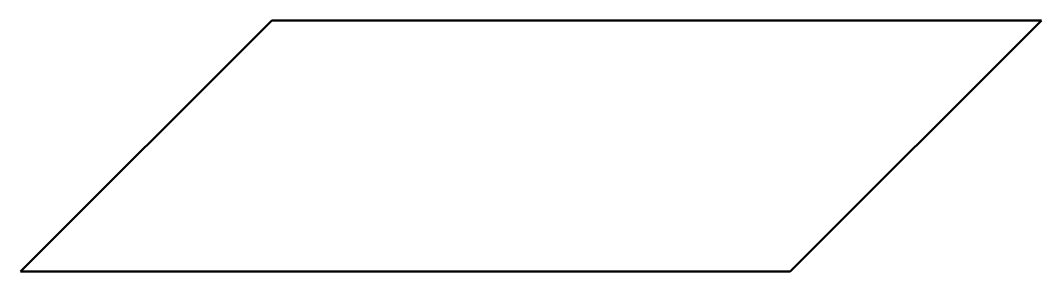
# Model space of a CAD drawing. Header units: millimetres. Extents: x 23.6 to 35.8, y 19.5 to 22.5.
import ezdxf

# ---------------------------------------------------------------- set-up
doc = ezdxf.new("R2010")
doc.units = ezdxf.units.MM
doc.header["$LTSCALE"] = 0.2
doc.layers.add('Visible (ISO)', color=7, linetype='Continuous', lineweight=50)

msp = doc.modelspace()

# ---------------------------------------------------------------- linework, layer by layer
at = {"layer": 'Visible (ISO)'}
for p, q in [((26.604, 22.5), (23.604, 19.5)), ((35.796, 22.5), (26.604, 22.5)), ((32.796, 19.5), (35.796, 22.5)), ((23.604, 19.5), (32.796, 19.5))]:
    msp.add_line(p, q, dxfattribs=at)

doc.saveas('drawing.dxf')
